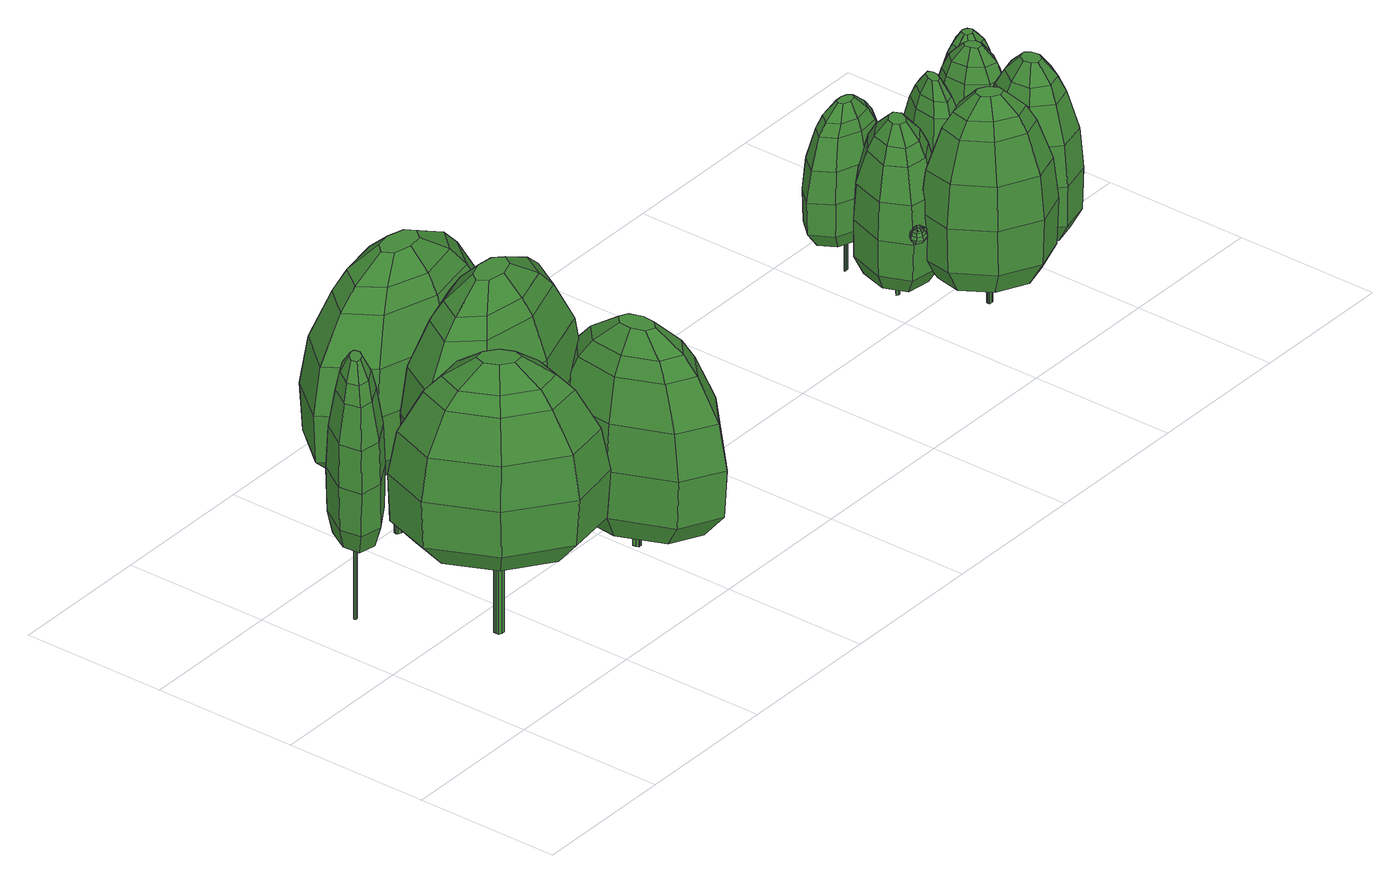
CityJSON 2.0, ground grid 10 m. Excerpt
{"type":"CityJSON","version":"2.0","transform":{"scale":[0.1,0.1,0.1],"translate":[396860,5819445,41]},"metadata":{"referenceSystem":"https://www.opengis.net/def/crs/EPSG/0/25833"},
"CityObjects":{
"tree1":{"type":"SolitaryVegetationObject","attributes":{"h_crown":12.64,"h_trunk":6.13,"X":396862.65,"Y":5819459.9,"Z":41.96,"height":18.77,"crownDiameter":5.07},"geometry":[{"type":"MultiSurface","lod":"2","boundaries":[[[0,1,2,3]],[[4,5,6,7]],[[8,9,10,11]],[[12,13,9,8]],[[14,15,16,17]],[[18,19,20,21]],[[22,23,24,25]],[[21,20,26,27]],[[28,29,18,30]],[[29,31,19,18]],[[3,2,32,5]],[[33,34,35,36]],[[27,26,22,37]],[[38,30,39,40]],[[41,42,1,0]],[[11,10,41,34]],[[43,11,34,33]],[[44,4,7,45]],[[46,47,4,44]],[[48,43,33,49]],[[19,50,48,20]],[[51,52,53,50]],[[54,25,55,15]],[[49,33,36,23]],[[36,35,47,46]],[[25,24,56,55]],[[40,39,57,42]],[[5,32,58,6]],[[13,59,38,9]],[[34,41,0,35]],[[35,0,3,47]],[[55,56,60,61]],[[53,8,11,43]],[[20,48,49,26]],[[47,3,5,4]],[[50,53,43,48]],[[10,40,42,41]],[[39,21,27,57]],[[37,22,25,54]],[[62,54,15,14]],[[56,44,45,60]],[[42,57,63,1]],[[57,27,37,63]],[[45,7,6,58,17,16,61,60],[64,65,66,67,68,69]],[[26,49,23,22]],[[63,37,54,62]],[[59,28,30,38]],[[1,63,62,2]],[[12,52,51,31,29,28,59,13]],[[9,38,40,10]],[[52,12,8,53]],[[32,14,17,58]],[[15,55,61,16]],[[23,36,46,24]],[[2,62,14,32]],[[31,51,50,19]],[[24,46,44,56]],[[30,18,21,39]],[[70,71,72,73,74,75]],[[69,70,75,64]],[[68,71,70,69]],[[67,72,71,68]],[[66,73,72,67]],[[65,74,73,66]],[[64,75,74,65]]]}]},
"tree2":{"type":"SolitaryVegetationObject","attributes":{"h_crown":13.53,"h_trunk":6.01,"X":396866.98,"Y":5819452.35,"Z":41.81,"height":19.54,"crownDiameter":11.27},"geometry":[{"type":"MultiSurface","lod":"2","boundaries":[[[76,77,78,79]],[[80,81,82,83]],[[84,85,86,87]],[[88,89,85,84]],[[90,91,92,93]],[[94,95,96,97]],[[98,99,100,101]],[[97,96,102,103]],[[104,105,94,106]],[[105,107,95,94]],[[79,78,108,81]],[[109,110,111,112]],[[103,102,98,113]],[[114,106,115,116]],[[117,118,77,76]],[[87,86,117,110]],[[119,87,110,109]],[[120,80,83,121]],[[122,123,80,120]],[[124,119,109,125]],[[95,126,124,96]],[[127,128,129,126]],[[130,101,131,91]],[[125,109,112,99]],[[112,111,123,122]],[[101,100,132,131]],[[116,115,133,118]],[[81,108,134,82]],[[89,135,114,85]],[[110,117,76,111]],[[111,76,79,123]],[[131,132,136,137]],[[129,84,87,119]],[[96,124,125,102]],[[123,79,81,80]],[[126,129,119,124]],[[86,116,118,117]],[[115,97,103,133]],[[113,98,101,130]],[[138,130,91,90]],[[132,120,121,136]],[[118,133,139,77]],[[133,103,113,139]],[[121,83,82,134,93,92,137,136],[140,141,142,143,144,145,146,147]],[[102,125,99,98]],[[139,113,130,138]],[[135,104,106,114]],[[77,139,138,78]],[[88,128,127,107,105,104,135,89]],[[85,114,116,86]],[[128,88,84,129]],[[108,90,93,134]],[[91,131,137,92]],[[99,112,122,100]],[[78,138,90,108]],[[107,127,126,95]],[[100,122,120,132]],[[106,94,97,115]],[[148,149,150,151,152,153,154,155]],[[147,148,155,140]],[[146,149,148,147]],[[145,150,149,146]],[[144,151,150,145]],[[143,152,151,144]],[[142,153,152,143]],[[141,154,153,142]],[[140,155,154,141]]]}]},
"tree3":{"type":"SolitaryVegetationObject","attributes":{"h_crown":14.81,"h_trunk":5.15,"X":396873.99,"Y":5819458.42,"Z":41.82,"height":19.96,"crownDiameter":12.01},"geometry":[{"type":"MultiSurface","lod":"2","boundaries":[[[156,157,158,159]],[[160,161,162,163]],[[164,165,166,167]],[[168,169,165,164]],[[170,171,172,173]],[[174,175,176,177]],[[178,179,180,181]],[[177,176,182,183]],[[184,185,174,186]],[[185,187,175,174]],[[159,158,188,161]],[[189,190,191,192]],[[183,182,178,193]],[[194,186,195,196]],[[197,198,157,156]],[[167,166,197,190]],[[199,167,190,189]],[[200,160,163,201]],[[202,203,160,200]],[[204,199,189,205]],[[175,206,204,176]],[[207,208,209,206]],[[210,181,211,171]],[[205,189,192,179]],[[192,191,203,202]],[[181,180,212,211]],[[196,195,213,198]],[[161,188,214,162]],[[169,215,194,165]],[[190,197,156,191]],[[191,156,159,203]],[[211,212,216,217]],[[209,164,167,199]],[[176,204,205,182]],[[203,159,161,160]],[[206,209,199,204]],[[166,196,198,197]],[[195,177,183,213]],[[193,178,181,210]],[[218,210,171,170]],[[212,200,201,216]],[[198,213,219,157]],[[213,183,193,219]],[[201,163,162,214,173,172,217,216],[220,221,222,223,224,225,226,227]],[[182,205,179,178]],[[219,193,210,218]],[[215,184,186,194]],[[157,219,218,158]],[[168,208,207,187,185,184,215,169]],[[165,194,196,166]],[[208,168,164,209]],[[188,170,173,214]],[[171,211,217,172]],[[179,192,202,180]],[[158,218,170,188]],[[187,207,206,175]],[[180,202,200,212]],[[186,174,177,195]],[[228,229,230,231,232,233,234,235]],[[227,228,235,220]],[[226,229,228,227]],[[225,230,229,226]],[[224,231,230,225]],[[223,232,231,224]],[[222,233,232,223]],[[221,234,233,222]],[[220,235,234,221]]]}]},
"tree4":{"type":"SolitaryVegetationObject","attributes":{"h_crown":15.37,"h_trunk":5.3,"X":396872.41,"Y":5819464.22,"Z":41.59,"height":20.67,"crownDiameter":12.23},"geometry":[{"type":"MultiSurface","lod":"2","boundaries":[[[236,237,238,239]],[[240,241,242,243]],[[244,245,246,247]],[[248,249,245,244]],[[250,251,252,253]],[[254,255,256,257]],[[258,259,260,261]],[[257,256,262,263]],[[264,265,254,266]],[[265,267,255,254]],[[239,238,268,241]],[[269,270,271,272]],[[263,262,258,273]],[[274,266,275,276]],[[277,278,237,236]],[[247,246,277,270]],[[279,247,270,269]],[[280,240,243,281]],[[282,283,240,280]],[[284,279,269,285]],[[255,286,284,256]],[[287,288,289,286]],[[290,261,291,251]],[[285,269,272,259]],[[272,271,283,282]],[[261,260,292,291]],[[276,275,293,278]],[[241,268,294,242]],[[249,295,274,245]],[[270,277,236,271]],[[271,236,239,283]],[[291,292,296,297]],[[289,244,247,279]],[[256,284,285,262]],[[283,239,241,240]],[[286,289,279,284]],[[246,276,278,277]],[[275,257,263,293]],[[273,258,261,290]],[[298,290,251,250]],[[292,280,281,296]],[[278,293,299,237]],[[293,263,273,299]],[[281,243,242,294,253,252,297,296],[300,301,302,303,304,305,306,307]],[[262,285,259,258]],[[299,273,290,298]],[[295,264,266,274]],[[237,299,298,238]],[[248,288,287,267,265,264,295,249]],[[245,274,276,246]],[[288,248,244,289]],[[268,250,253,294]],[[251,291,297,252]],[[259,272,282,260]],[[238,298,250,268]],[[267,287,286,255]],[[260,282,280,292]],[[266,254,257,275]],[[308,309,310,311,312,313,314,315]],[[307,308,315,300]],[[306,309,308,307]],[[305,310,309,306]],[[304,311,310,305]],[[303,312,311,304]],[[302,313,312,303]],[[301,314,313,302]],[[300,315,314,301]]]}]},
"tree5":{"type":"SolitaryVegetationObject","attributes":{"h_crown":13.64,"h_trunk":2.31,"X":396880.15,"Y":5819452.11,"Z":41.46,"height":15.95,"crownDiameter":9.98},"geometry":[{"type":"MultiSurface","lod":"2","boundaries":[[[316,317,318,319,320,321,322,323]],[[324,321,320,325]],[[326,322,321,324]],[[327,323,322,326]],[[325,320,319,328]],[[329,318,317,330]],[[331,316,323,327]],[[330,317,316,331]],[[328,319,318,329]],[[332,333,334,335]],[[336,337,338,339]],[[340,336,339,341]],[[335,334,342,343]],[[344,345,336,340]],[[339,338,346,347]],[[341,339,347,348]],[[349,350,351,352]],[[353,349,352,333]],[[348,347,349,353]],[[354,355,356,357]],[[352,351,355,354]],[[333,352,354,334]],[[358,340,341,359]],[[360,332,335,361]],[[359,341,348,362]],[[334,354,357,342]],[[362,348,353,363]],[[364,365,366,367]],[[366,363,332,360]],[[368,344,340,358]],[[367,366,360,369]],[[369,360,361,370]],[[345,371,337,336]],[[361,335,343,372]],[[373,374,375,376]],[[377,369,370,378]],[[379,367,369,377]],[[378,370,380,381]],[[376,375,365,364]],[[371,345,344,368,382,383,384,385]],[[386,364,367,379]],[[370,361,372,380]],[[383,382,374,373]],[[346,387,388,350]],[[365,362,363,366]],[[382,368,358,374]],[[374,358,359,375]],[[338,389,387,346]],[[337,390,389,338]],[[375,359,362,365]],[[371,385,390,337]],[[350,388,391,351]],[[392,376,364,386]],[[393,373,376,392]],[[388,379,377,391]],[[363,353,333,332]],[[391,377,378,394]],[[387,386,379,388]],[[347,346,350,349]],[[355,394,395,356]],[[394,378,381,395]],[[351,391,394,355]],[[389,392,386,387]],[[385,384,393,390]],[[357,356,395,381,380,372,343,342],[327,326,324,325,328,329,330,331]],[[384,383,373,393]],[[390,393,392,389]]]}]},
"tree6":{"type":"SolitaryVegetationObject","attributes":{"h_crown":3.12,"h_trunk":4.57,"X":396876.62,"Y":5819467.18,"Z":41.47,"height":7.69,"crownDiameter":5.51},"geometry":[{"type":"MultiSurface","lod":"2","boundaries":[[[396,397,398,399]],[[400,396,399,401]],[[402,403,404,405]],[[406,407,408,409]],[[410,411,412,413]],[[414,401,415,416]],[[417,418,397,396]],[[407,410,413,408]],[[419,420,414,421]],[[408,413,417,422]],[[423,424,410,407]],[[399,398,425,426]],[[422,417,396,400]],[[401,399,426,415]],[[421,414,416,427]],[[428,429,430,431]],[[432,423,407,406]],[[433,434,424,423]],[[434,435,436,424]],[[405,404,437,429]],[[420,400,401,414]],[[431,430,438,439]],[[440,441,442,443]],[[435,434,433,444,445,446,447,448]],[[426,425,449,450,451,427,416,415],[452,453,454,455,456,457,458]],[[459,460,420,419]],[[429,437,459,430]],[[439,438,461,462]],[[430,459,419,438]],[[438,419,421,461]],[[447,446,402,441]],[[444,433,423,432]],[[409,408,422,460]],[[462,461,451,450]],[[456,463,464,457]],[[457,464,465,458]],[[455,466,463,456]],[[465,464,463,466,467,468,469]],[[458,465,469,452]],[[454,467,466,455]],[[453,468,467,454]],[[452,469,468,453]],[[424,436,411,410]],[[470,431,439,471]],[[398,472,449,425]],[[461,421,427,451]],[[436,440,443,411]],[[446,445,403,402]],[[435,448,440,436]],[[473,428,431,470]],[[460,422,400,420]],[[471,439,462,472]],[[411,443,473,412]],[[441,402,405,442]],[[445,444,432,403]],[[403,432,406,404]],[[437,409,460,459]],[[404,406,409,437]],[[413,412,418,417]],[[442,405,429,428]],[[448,447,441,440]],[[397,471,472,398]],[[418,470,471,397]],[[412,473,470,418]],[[472,462,450,449]],[[443,442,428,473]]]}]},
"tree7":{"type":"SolitaryVegetationObject","attributes":{"h_crown":10.84,"h_trunk":0.9,"X":396883.35,"Y":5819457.13,"Z":41.24,"height":11.74,"crownDiameter":5.77},"geometry":[{"type":"MultiSurface","lod":"2","boundaries":[[[474,475,476,477,478,479,480]],[[481,478,477,482]],[[483,479,478,481]],[[484,480,479,483]],[[482,477,476,485]],[[486,475,474,487]],[[487,474,480,484]],[[485,476,475,486]],[[488,489,490,491]],[[492,493,494,495]],[[496,492,495,497]],[[491,490,498,499]],[[500,501,492,496]],[[495,494,502,503]],[[497,495,503,504]],[[505,506,507,508]],[[509,505,508,489]],[[504,503,505,509]],[[510,511,512,513]],[[508,507,511,510]],[[489,508,510,490]],[[514,496,497,515]],[[516,488,491,517]],[[515,497,504,518]],[[490,510,513,498]],[[518,504,509,519]],[[520,521,522,523]],[[522,519,488,516]],[[524,500,496,514]],[[523,522,516,525]],[[525,516,517,526]],[[501,527,493,492]],[[517,491,499,528]],[[529,530,531,532]],[[533,525,526,534]],[[535,523,525,533]],[[534,526,536,537]],[[532,531,521,520]],[[527,501,500,524,538,539,540,541]],[[542,520,523,535]],[[526,517,528,536]],[[539,538,530,529]],[[502,543,544,506]],[[521,518,519,522]],[[538,524,514,530]],[[530,514,515,531]],[[494,545,543,502]],[[493,546,545,494]],[[531,515,518,521]],[[527,541,546,493]],[[506,544,547,507]],[[548,532,520,542]],[[549,529,532,548]],[[544,535,533,547]],[[519,509,489,488]],[[547,533,534,550]],[[543,542,535,544]],[[503,502,506,505]],[[511,550,551,512]],[[550,534,537,551]],[[507,547,550,511]],[[545,548,542,543]],[[541,540,549,546]],[[513,512,551,537,536,528,499,498],[483,481,482,485,486,487,484]],[[540,539,529,549]],[[546,549,548,545]]]}]},
"tree8":{"type":"SolitaryVegetationObject","attributes":{"h_crown":1.03,"h_trunk":7.68,"X":396908.18,"Y":5819452.52,"Z":41.27,"height":8.71,"crownDiameter":1.27},"geometry":[{"type":"MultiSurface","lod":"2","boundaries":[[[552,553,554,555]],[[556,557,558,559]],[[560,561,562,563]],[[564,565,566,567]],[[554,568,569,570]],[[571,555,572,573]],[[574,575,576,577]],[[578,579,580,581]],[[559,558,582,561]],[[553,583,568,554]],[[584,585,586,587]],[[588,589,590,565]],[[587,586,589,588]],[[591,592,578,593]],[[570,569,592,591]],[[590,594,557,556]],[[581,580,595,596]],[[597,588,565,564]],[[598,559,561,560]],[[573,572,599,594]],[[585,600,571,586]],[[566,556,559,598]],[[567,566,598,601]],[[602,560,563,603]],[[604,564,567,579]],[[596,595,605,606]],[[569,607,604,592]],[[601,598,560,602]],[[589,573,594,590]],[[607,597,564,604]],[[565,590,556,566]],[[561,582,608,562]],[[609,587,588,597]],[[610,609,597,607]],[[580,601,602,595]],[[555,554,570,572]],[[599,591,593,611]],[[586,571,573,589]],[[603,563,562,608,577,576,606,605]],[[572,570,591,599]],[[612,584,587,609]],[[611,593,613,614]],[[613,581,596,575]],[[575,596,606,576]],[[582,574,577,608]],[[600,552,555,571]],[[614,613,575,574]],[[558,614,574,582]],[[568,610,607,569]],[[584,612,615,583,553,552,600,585]],[[579,567,601,580]],[[595,602,603,605]],[[593,578,581,613]],[[594,599,611,557]],[[592,604,579,578]],[[615,612,609,610]],[[557,611,614,558]],[[583,615,610,568]]]}]},
"tree9":{"type":"SolitaryVegetationObject","attributes":{"h_crown":11.47,"h_trunk":1.03,"X":396910.86,"Y":5819456.26,"Z":42.37,"height":12.5,"crownDiameter":6.4},"geometry":[{"type":"MultiSurface","lod":"2","boundaries":[[[616,617,618,619,620,621,622]],[[623,621,620,624]],[[625,622,621,623]],[[624,620,619,626]],[[627,618,617,628]],[[629,616,622,625]],[[628,617,616,629]],[[626,619,618,627]],[[630,631,632,633]],[[634,635,636,637]],[[638,634,637,639]],[[633,632,640,641]],[[642,643,634,638]],[[637,636,644,645]],[[639,637,645,646]],[[647,648,649,650]],[[651,647,650,631]],[[646,645,647,651]],[[652,653,654,655]],[[650,649,653,652]],[[631,650,652,632]],[[656,638,639,657]],[[658,630,633,659]],[[657,639,646,660]],[[632,652,655,640]],[[660,646,651,661]],[[662,663,664,665]],[[664,661,630,658]],[[666,642,638,656]],[[665,664,658,667]],[[667,658,659,668]],[[643,669,635,634]],[[659,633,641,670]],[[671,672,673,674]],[[675,667,668,676]],[[677,665,667,675]],[[676,668,678,679]],[[674,673,663,662]],[[669,643,642,666,680,681,682,683]],[[684,662,665,677]],[[668,659,670,678]],[[681,680,672,671]],[[644,685,686,648]],[[663,660,661,664]],[[680,666,656,672]],[[672,656,657,673]],[[636,687,685,644]],[[635,688,687,636]],[[673,657,660,663]],[[669,683,688,635]],[[648,686,689,649]],[[690,674,662,684]],[[691,671,674,690]],[[686,677,675,689]],[[661,651,631,630]],[[689,675,676,692]],[[685,684,677,686]],[[645,644,648,647]],[[653,692,693,654]],[[692,676,679,693]],[[649,689,692,653]],[[687,690,684,685]],[[683,682,691,688]],[[655,654,693,679,678,670,641,640],[625,623,624,626,627,628,629]],[[682,681,671,691]],[[688,691,690,687]]]}]},
"tree10":{"type":"SolitaryVegetationObject","attributes":{"h_crown":14.84,"h_trunk":0.2,"X":396913.03,"Y":5819450.92,"Z":42.76,"height":15.04,"crownDiameter":7.3},"geometry":[{"type":"MultiSurface","lod":"2","boundaries":[[[694,695,696,697,698,699,700,701]],[[702,699,698,703]],[[704,700,699,702]],[[705,701,700,704]],[[703,698,697,706]],[[707,696,695,708]],[[709,694,701,705]],[[708,695,694,709]],[[706,697,696,707]],[[710,711,712,713]],[[714,715,716,717]],[[718,714,717,719]],[[713,712,720,721]],[[722,723,714,718]],[[717,716,724,725]],[[719,717,725,726]],[[727,728,729,730]],[[731,727,730,711]],[[726,725,727,731]],[[732,733,734,735]],[[730,729,733,732]],[[711,730,732,712]],[[736,718,719,737]],[[738,710,713,739]],[[737,719,726,740]],[[712,732,735,720]],[[740,726,731,741]],[[742,743,744,745]],[[744,741,710,738]],[[746,722,718,736]],[[745,744,738,747]],[[747,738,739,748]],[[723,749,715,714]],[[739,713,721,750]],[[751,752,753,754]],[[755,747,748,756]],[[757,745,747,755]],[[756,748,758,759]],[[754,753,743,742]],[[749,723,722,746,760,761,762,763]],[[764,742,745,757]],[[748,739,750,758]],[[761,760,752,751]],[[724,765,766,728]],[[743,740,741,744]],[[760,746,736,752]],[[752,736,737,753]],[[716,767,765,724]],[[715,768,767,716]],[[753,737,740,743]],[[749,763,768,715]],[[728,766,769,729]],[[770,754,742,764]],[[771,751,754,770]],[[766,757,755,769]],[[741,731,711,710]],[[769,755,756,772]],[[765,764,757,766]],[[725,724,728,727]],[[733,772,773,734]],[[772,756,759,773]],[[729,769,772,733]],[[767,770,764,765]],[[763,762,771,768]],[[735,734,773,759,758,750,721,720],[705,704,702,703,706,707,708,709]],[[762,761,751,771]],[[768,771,770,767]]]}]},
"tree11":{"type":"SolitaryVegetationObject","attributes":{"h_crown":9.35,"h_trunk":2.89,"X":396911.04,"Y":5819460.33,"Z":42.36,"height":12.24,"crownDiameter":5.27},"geometry":[{"type":"MultiSurface","lod":"2","boundaries":[[[774,775,776,777]],[[778,779,780,781]],[[782,783,784,785]],[[786,787,788,789]],[[790,791,787,786]],[[792,793,791,790]],[[794,795,796,797]],[[798,799,800,801]],[[784,802,803,804]],[[796,805,806,807]],[[804,803,795,794]],[[808,785,809,810]],[[777,776,811,779]],[[788,812,775,774]],[[783,813,802,784]],[[814,789,815,816]],[[815,774,777,817]],[[810,809,818,812]],[[789,788,774,815]],[[793,819,808,791]],[[779,811,820,780]],[[817,777,779,778]],[[787,810,812,788]],[[821,790,786,822]],[[807,806,823,824]],[[825,814,816,805]],[[824,823,826,827]],[[816,815,817,828]],[[803,829,825,795]],[[830,821,822,829]],[[822,786,789,814]],[[829,822,814,825]],[[831,778,781,832]],[[828,817,778,831]],[[802,830,829,803]],[[833,834,821,830]],[[835,807,824,799]],[[806,828,831,823]],[[805,816,828,806]],[[823,831,832,826]],[[785,784,804,809]],[[809,804,794,818]],[[799,824,827,800]],[[812,818,836,775]],[[834,792,790,821]],[[797,796,807,835]],[[836,797,835,837]],[[795,825,805,796]],[[776,837,798,811]],[[837,835,799,798]],[[775,836,837,776]],[[811,798,801,820]],[[813,833,830,802]],[[818,794,797,836]],[[792,834,833,813,783,782,819,793]],[[791,808,810,787]],[[832,781,780,820,801,800,827,826],[838,839,840,841,842,843]],[[819,782,785,808]],[[838,844,845,839]],[[840,846,847,841]],[[843,848,844,838]],[[842,849,848,843]],[[849,847,846,845,844,848]],[[841,847,849,842]],[[839,845,846,840]]]}]},
"tree12":{"type":"SolitaryVegetationObject","attributes":{"h_crown":12.35,"h_trunk":0.11,"X":396915.04,"Y":5819456.78,"Z":43.17,"height":12.46,"crownDiameter":4.74},"geometry":[{"type":"MultiSurface","lod":"2","boundaries":[[[850,851,852,853,854,855]],[[856,853,852,857]],[[858,854,853,856]],[[859,855,854,858]],[[857,852,851,860]],[[860,851,850,861]],[[861,850,855,859]],[[862,863,864,865]],[[866,867,868,869]],[[870,866,869,871]],[[865,864,872,873]],[[874,875,866,870]],[[869,868,876,877]],[[871,869,877,878]],[[879,880,881,882]],[[883,879,882,863]],[[878,877,879,883]],[[884,885,886,887]],[[882,881,885,884]],[[863,882,884,864]],[[888,870,871,889]],[[890,862,865,891]],[[889,871,878,892]],[[864,884,887,872]],[[892,878,883,893]],[[894,895,896,897]],[[896,893,862,890]],[[898,874,870,888]],[[897,896,890,899]],[[899,890,891,900]],[[875,901,867,866]],[[891,865,873,902]],[[903,904,905,906]],[[907,899,900,908]],[[909,897,899,907]],[[908,900,910,911]],[[906,905,895,894]],[[901,875,874,898,912,913,914,915]],[[916,894,897,909]],[[900,891,902,910]],[[913,912,904,903]],[[876,917,918,880]],[[895,892,893,896]],[[912,898,888,904]],[[904,888,889,905]],[[868,919,917,876]],[[867,920,919,868]],[[905,889,892,895]],[[901,915,920,867]],[[880,918,921,881]],[[922,906,894,916]],[[923,903,906,922]],[[918,909,907,921]],[[893,883,863,862]],[[921,907,908,924]],[[917,916,909,918]],[[877,876,880,879]],[[885,924,925,886]],[[924,908,911,925]],[[881,921,924,885]],[[919,922,916,917]],[[915,914,923,920]],[[887,886,925,911,910,902,873,872],[858,856,857,860,861,859]],[[914,913,903,923]],[[920,923,922,919]]]}]},
"tree13":{"type":"SolitaryVegetationObject","attributes":{"h_crown":13.6,"h_trunk":0.14,"X":396918.09,"Y":5819451.69,"Z":43.7,"height":13.74,"crownDiameter":6.46},"geometry":[{"type":"MultiSurface","lod":"2","boundaries":[[[926,927,928,929,930,931,932]],[[933,930,929,934]],[[935,931,930,933]],[[936,932,931,935]],[[934,929,928,937]],[[938,926,932,936]],[[939,927,926,938]],[[937,928,927,939]],[[940,941,942,943]],[[944,945,946,947]],[[948,944,947,949]],[[943,942,950,951]],[[952,953,944,948]],[[947,946,954,955]],[[949,947,955,956]],[[957,958,959,960]],[[961,957,960,941]],[[956,955,957,961]],[[962,963,964,965]],[[960,959,963,962]],[[941,960,962,942]],[[966,948,949,967]],[[968,940,943,969]],[[967,949,956,970]],[[942,962,965,950]],[[970,956,961,971]],[[972,973,974,975]],[[974,971,940,968]],[[976,952,948,966]],[[975,974,968,977]],[[977,968,969,978]],[[953,979,945,944]],[[969,943,951,980]],[[981,982,983,984]],[[985,977,978,986]],[[987,975,977,985]],[[986,978,988,989]],[[984,983,973,972]],[[979,953,952,976,990,991,992,993]],[[994,972,975,987]],[[978,969,980,988]],[[991,990,982,981]],[[954,995,996,958]],[[973,970,971,974]],[[990,976,966,982]],[[982,966,967,983]],[[946,997,995,954]],[[945,998,997,946]],[[983,967,970,973]],[[979,993,998,945]],[[958,996,999,959]],[[1000,984,972,994]],[[1001,981,984,1000]],[[996,987,985,999]],[[971,961,941,940]],[[999,985,986,1002]],[[995,994,987,996]],[[955,954,958,957]],[[963,1002,1003,964]],[[1002,986,989,1003]],[[959,999,1002,963]],[[997,1000,994,995]],[[993,992,1001,998]],[[965,964,1003,989,988,980,951,950],[936,935,933,934,937,939,938]],[[992,991,981,1001]],[[998,1001,1000,997]]]}]},
"tree14":{"type":"SolitaryVegetationObject","attributes":{"h_crown":12.6,"h_trunk":0.16,"X":396918.46,"Y":5819456.44,"Z":43.58,"height":12.76,"crownDiameter":4.93},"geometry":[{"type":"MultiSurface","lod":"2","boundaries":[[[1004,1005,1006,1007,1008,1009]],[[1010,1008,1007,1011]],[[1012,1009,1008,1010]],[[1011,1007,1006,1013]],[[1014,1005,1004,1015]],[[1015,1004,1009,1012]],[[1013,1006,1005,1014]],[[1016,1017,1018,1019]],[[1020,1021,1022,1023]],[[1024,1020,1023,1025]],[[1019,1018,1026,1027]],[[1028,1029,1020,1024]],[[1023,1022,1030,1031]],[[1025,1023,1031,1032]],[[1033,1034,1035,1036]],[[1037,1033,1036,1017]],[[1032,1031,1033,1037]],[[1038,1039,1040,1041]],[[1036,1035,1039,1038]],[[1017,1036,1038,1018]],[[1042,1024,1025,1043]],[[1044,1016,1019,1045]],[[1043,1025,1032,1046]],[[1018,1038,1041,1026]],[[1046,1032,1037,1047]],[[1048,1049,1050,1051]],[[1050,1047,1016,1044]],[[1052,1028,1024,1042]],[[1051,1050,1044,1053]],[[1053,1044,1045,1054]],[[1029,1055,1021,1020]],[[1045,1019,1027,1056]],[[1057,1058,1059,1060]],[[1061,1053,1054,1062]],[[1063,1051,1053,1061]],[[1062,1054,1064,1065]],[[1060,1059,1049,1048]],[[1055,1029,1028,1052,1066,1067,1068,1069]],[[1070,1048,1051,1063]],[[1054,1045,1056,1064]],[[1067,1066,1058,1057]],[[1030,1071,1072,1034]],[[1049,1046,1047,1050]],[[1066,1052,1042,1058]],[[1058,1042,1043,1059]],[[1022,1073,1071,1030]],[[1021,1074,1073,1022]],[[1059,1043,1046,1049]],[[1055,1069,1074,1021]],[[1034,1072,1075,1035]],[[1076,1060,1048,1070]],[[1077,1057,1060,1076]],[[1072,1063,1061,1075]],[[1047,1037,1017,1016]],[[1075,1061,1062,1078]],[[1071,1070,1063,1072]],[[1031,1030,1034,1033]],[[1039,1078,1079,1040]],[[1078,1062,1065,1079]],[[1035,1075,1078,1039]],[[1073,1076,1070,1071]],[[1069,1068,1077,1074]],[[1041,1040,1079,1065,1064,1056,1027,1026],[1010,1011,1013,1014,1015,1012]],[[1068,1067,1057,1077]],[[1074,1077,1076,1073]]]}]},
"tree15":{"type":"SolitaryVegetationObject","attributes":{"h_crown":7.16,"h_trunk":4.68,"X":396920.41,"Y":5819458.32,"Z":43.63,"height":11.84,"crownDiameter":3.7},"geometry":[{"type":"MultiSurface","lod":"2","boundaries":[[[1080,1081,1082,1083]],[[1081,1084,1085,1082]],[[1086,1087,1088,1089]],[[1090,1091,1086,1092]],[[1093,1094,1084,1081]],[[1095,1096,1097,1098]],[[1099,1098,1090,1100]],[[1096,1101,1102,1097]],[[1103,1104,1096,1095]],[[1105,1093,1081,1080]],[[1094,1089,1106,1084]],[[1107,1099,1100,1108]],[[1109,1110,1111,1112]],[[1088,1113,1109,1114]],[[1115,1116,1117,1118]],[[1116,1119,1120,1117]],[[1118,1117,1121,1122]],[[1123,1124,1119,1116]],[[1125,1126,1127,1128]],[[1091,1129,1087,1086]],[[1129,1118,1122,1087]],[[1130,1131,1123,1132]],[[1087,1122,1113,1088]],[[1113,1133,1110,1109]],[[1092,1086,1089,1094]],[[1084,1106,1134,1085]],[[1124,1128,1107,1119]],[[1135,1125,1128,1124]],[[1122,1121,1133,1113]],[[1114,1109,1112,1136]],[[1102,1115,1118,1129]],[[1137,1080,1083,1138]],[[1128,1127,1099,1107]],[[1139,1130,1132,1101]],[[1140,1092,1094,1093]],[[1101,1132,1115,1102]],[[1108,1100,1140,1141]],[[1120,1108,1141,1142]],[[1121,1142,1143,1133]],[[1133,1143,1137,1110]],[[1110,1137,1138,1111]],[[1141,1140,1093,1105]],[[1117,1120,1142,1121]],[[1126,1103,1095,1127]],[[1104,1139,1101,1096]],[[1131,1135,1124,1123]],[[1143,1105,1080,1137]],[[1134,1136,1112,1111,1138,1083,1082,1085],[1144,1145,1146,1147,1148]],[[1132,1123,1116,1115]],[[1139,1104,1103,1126,1125,1135,1131,1130]],[[1142,1141,1105,1143]],[[1100,1090,1092,1140]],[[1148,1149,1150,1144]],[[1145,1151,1152,1146]],[[1149,1153,1152,1151,1150]],[[1147,1153,1149,1148]],[[1144,1150,1151,1145]],[[1146,1152,1153,1147]],[[1119,1107,1108,1120]],[[1097,1102,1129,1091]],[[1089,1088,1114,1106]],[[1127,1095,1098,1099]],[[1098,1097,1091,1090]],[[1106,1114,1136,1134]]]}]}
},
"vertices":[
[34,174,119],[50,172,119],[49,171,88],[34,174,88],[17,159,72],[32,168,72],[28,155,66],[24,152,66],[20,156,186],[30,162,186],[32,166,174],[18,158,174],[24,152,197],[28,154,197],[45,154,72],[36,139,72],[29,146,66],[32,151,66],[33,142,186],[23,136,186],[21,132,174],[35,140,174],[19,124,119],[3,126,119],[4,127,88],[19,124,88],[20,126,148],[38,137,148],[32,150,197],[29,146,197],[40,153,186],[25,144,197],[44,166,72],[3,143,148],[15,161,148],[14,162,119],[1,142,119],[39,136,119],[38,161,186],[44,154,174],[42,165,174],[33,172,148],[48,170,148],[9,144,174],[8,144,72],[21,147,66],[2,142,88],[14,161,88],[11,133,174],[5,128,148],[15,137,186],[22,144,197],[21,148,197],[13,145,186],[39,137,88],[21,130,72],[9,132,72],[50,155,148],[32,154,66],[31,154,197],[21,144,66],[25,143,66],[51,156,88],[52,156,119],[28,149,66],[27,150,66],[26,150,66],[25,149,66],[26,148,66],[27,148,66],[27,148,10],[26,148,10],[25,149,10],[26,150,10],[27,150,10],[28,149,10],
[15,90,122],[27,125,122],[28,124,89],[16,89,89],[44,52,73],[29,85,73],[57,77,67],[62,67,67],[52,59,191],[41,82,191],[32,85,180],[46,54,180],[63,68,204],[59,77,204],[66,116,73],[96,95,73],[78,80,67],[69,87,67],[88,88,191],[98,65,191],[107,62,180],[94,93,180],[125,57,122],[113,22,122],[111,23,89],[123,58,89],[120,59,152],[102,100,152],[69,85,204],[77,79,204],[67,103,191],[81,70,204],[38,112,73],[75,21,152],[38,47,152],[35,45,122],[75,16,122],[105,102,122],[48,100,191],[66,112,180],[41,109,180],[19,88,152],[31,121,152],[73,35,180],[74,31,73],[71,60,67],[75,18,89],[36,45,89],[99,38,180],[109,26,152],[92,47,191],[79,63,204],[71,62,204],[73,44,191],[104,102,89],[110,62,73],[101,35,73],[65,126,152],[60,86,67],[61,84,204],[80,61,67],[83,70,67],[65,129,89],[64,131,122],[70,76,67],[68,76,67],[68,74,67],[68,72,67],[70,71,67],[72,71,67],[72,73,67],[71,75,67],[71,75,8],[72,73,8],[72,71,8],[70,71,8],[68,72,8],[68,74,8],[68,76,8],[70,76,8],
[191,170,124],[217,142,124],[214,142,91],[190,169,91],[137,166,75],[178,161,75],[152,142,68],[139,144,68],[138,156,195],[166,153,195],[175,159,184],[137,163,184],[139,143,208],[150,142,208],[182,116,75],[143,102,75],[141,124,68],[153,128,68],[142,112,195],[113,116,195],[105,110,184],[143,105,184],[89,98,124],[63,127,124],[65,127,91],[90,99,91],[93,101,156],[144,95,156],[152,129,208],[141,125,208],[170,121,195],[129,127,208],[197,140,75],[87,157,156],[136,174,156],[136,177,124],[83,159,124],[144,91,124],[180,138,195],[179,117,184],[192,139,184],[187,167,156],[210,141,156],[101,151,184],[98,153,75],[127,140,68],[84,158,91],[136,176,91],[88,129,184],[70,127,156],[100,130,195],[124,133,208],[128,139,208],[110,147,195],[144,93,91],[102,108,75],[83,129,75],[192,111,156],[158,136,68],[156,136,208],[122,132,68],[128,126,68],[195,110,91],[197,109,124],[142,133,68],[143,135,68],[142,136,68],[140,136,68],[138,135,68],[137,134,68],[138,133,68],[140,132,68],[140,132,8],[138,133,8],[137,134,8],[138,135,8],[140,136,8],[142,136,8],[143,135,8],[142,133,8],
[67,164,126],[46,196,126],[48,196,92],[69,165,92],[122,160,75],[82,171,75],[111,186,68],[124,182,68],[123,169,200],[95,178,200],[85,173,187],[123,162,187],[124,183,213],[112,186,213],[84,217,75],[126,225,75],[125,202,68],[112,200,68],[125,215,200],[154,207,200],[163,211,187],[126,222,187],[181,220,126],[202,188,126],[200,188,92],[179,220,92],[176,218,158],[126,232,158],[113,199,213],[125,201,213],[96,210,200],[136,198,213],[66,195,75],[173,161,158],[122,152,158],[122,148,126],[178,158,126],[126,236,126],[84,194,200],[88,215,187],[71,195,187],[72,166,158],[52,196,158],[161,169,187],[164,167,75],[137,184,68],[176,159,92],[122,150,92],[177,189,187],[196,189,158],[165,190,200],[140,191,213],[135,185,213],[152,175,200],[126,235,92],[166,213,75],[182,189,75],[75,223,158],[106,193,68],[108,193,213],[142,191,68],[137,199,68],[72,225,92],[70,226,126],[122,194,68],[121,192,68],[122,191,68],[124,190,68],[126,191,68],[127,192,68],[126,193,68],[124,194,68],[124,194,6],[126,193,6],[127,192,6],[126,191,6],[124,190,6],[122,191,6],[121,192,6],[122,194,6],
[203,71,5],[203,69,5],[202,69,5],[201,69,5],[200,71,5],[200,73,5],[201,74,5],[202,73,5],[200,73,21],[200,71,21],[201,74,21],[202,73,21],[201,69,21],[202,69,21],[203,69,21],[203,71,21],[233,32,44],[210,11,44],[208,25,27],[225,41,27],[191,46,151],[182,68,151],[176,68,139],[188,39,139],[206,39,151],[207,29,139],[204,57,21],[209,62,21],[203,58,164],[197,61,164],[168,66,110],[183,28,110],[209,14,110],[182,24,78],[165,66,78],[166,66,44],[182,25,44],[210,9,78],[187,36,27],[174,67,27],[193,70,21],[197,60,21],[218,50,151],[223,44,139],[237,76,44],[229,75,27],[231,34,110],[234,31,78],[220,115,110],[235,76,110],[238,76,78],[221,119,78],[208,63,164],[221,117,44],[216,106,27],[194,70,164],[210,72,21],[212,96,151],[221,74,151],[227,75,139],[215,103,139],[193,131,44],[195,117,27],[193,133,78],[206,82,21],[199,85,21],[209,72,164],[206,81,164],[200,84,164],[195,79,164],[194,128,110],[172,108,110],[169,111,78],[180,99,139],[185,92,151],[170,110,44],[196,113,139],[197,103,151],[178,101,27],[194,80,21],
[177,197,56],[154,204,56],[157,208,52],[174,203,52],[193,204,56],[187,208,52],[161,235,79],[173,231,79],[175,234,76],[159,239,76],[185,222,76],[185,209,76],[191,205,70],[192,222,70],[174,204,76],[158,209,76],[155,205,70],[176,198,70],[187,222,52],[173,218,51],[173,222,51],[177,196,63],[154,204,63],[178,239,56],[193,222,56],[175,235,52],[194,203,63],[180,212,79],[172,208,79],[163,218,51],[169,216,51],[169,226,51],[141,239,70],[156,246,70],[155,248,63],[139,240,63],[181,222,79],[172,218,82],[168,216,82],[164,218,82],[160,212,79],[177,238,70],[156,247,56],[139,240,56],[152,222,79],[152,231,79],[147,234,76],[147,222,76],[172,222,82],[169,226,82],[164,227,82],[161,226,82],[160,222,82],[160,222,51],[160,226,51],[164,228,51],[166,223,51],[165,223,51],[165,222,51],[166,221,51],[167,221,51],[167,222,51],[167,223,51],[178,240,63],[194,222,63],[158,241,52],[146,235,52],[167,221,5],[167,222,5],[167,223,5],[166,221,5],[165,222,5],[165,223,5],[166,223,5],[138,222,63],[139,222,56],[145,222,52],[140,222,70],
[235,121,2],[234,120,2],[233,120,2],[233,121,2],[232,122,2],[233,122,2],[234,122,2],[232,122,14],[233,121,14],[233,122,14],[234,122,14],[233,120,14],[234,120,14],[235,121,14],[260,110,32],[251,93,32],[247,100,19],[253,113,19],[233,106,110],[223,115,110],[220,113,101],[233,101,101],[243,106,110],[246,102,101],[238,115,14],[240,119,14],[237,115,120],[233,115,120],[215,110,80],[233,94,80],[250,95,80],[233,92,56],[214,109,56],[214,109,32],[233,93,32],[252,92,56],[233,100,19],[219,112,19],[229,118,14],[233,115,14],[247,115,110],[252,113,101],[253,134,32],[248,131,19],[258,111,80],[261,110,56],[234,148,80],[252,133,80],[253,134,56],[234,151,56],[239,119,120],[234,150,32],[234,143,19],[229,119,120],[238,124,14],[234,137,110],[244,128,110],[247,130,101],[234,141,101],[216,149,32],[220,143,19],[215,150,56],[234,128,14],[229,128,14],[238,124,120],[234,127,120],[230,127,120],[228,124,120],[217,148,80],[209,132,80],[206,133,56],[215,129,101],[220,127,110],[207,132,32],[221,141,101],[224,136,110],[214,130,19],[227,124,14],
[483,75,90],[482,74,90],[483,73,89],[485,75,89],[485,81,84],[488,79,84],[488,78,82],[485,81,82],[480,79,81],[484,79,81],[482,77,81],[481,76,81],[476,76,86],[480,80,86],[479,80,84],[475,76,84],[480,72,89],[480,71,88],[483,72,88],[485,77,89],[486,75,88],[486,77,88],[486,74,81],[484,72,81],[482,74,81],[483,75,81],[479,69,84],[475,72,84],[475,72,82],[479,70,82],[487,78,81],[481,74,90],[481,76,90],[482,76,90],[483,78,89],[481,78,89],[480,78,88],[484,79,88],[484,80,86],[484,71,86],[479,70,86],[484,70,84],[488,78,86],[477,73,81],[480,71,81],[477,76,88],[479,80,82],[488,74,86],[483,76,90],[476,76,82],[477,76,81],[480,75,81],[476,72,86],[480,74,81],[481,74,81],[477,73,88],[483,76,81],[479,76,89],[478,73,89],[488,74,84],[481,75,90],[484,71,82],[488,74,82],[480,75,90],
[509,112,14],[509,111,14],[508,111,14],[507,112,14],[508,113,14],[509,114,14],[510,113,14],[509,114,26],[508,113,26],[510,113,26],[507,112,26],[508,111,26],[509,111,26],[509,112,26],[509,81,45],[487,84,45],[492,91,32],[509,89,32],[493,108,129],[497,121,129],[494,124,119],[487,106,119],[497,97,129],[494,93,119],[504,106,26],[509,105,26],[504,107,139],[502,111,139],[488,128,97],[480,104,97],[489,86,97],[478,103,71],[487,129,71],[487,129,45],[479,104,45],[487,83,71],[486,106,32],[492,125,32],[504,116,26],[501,110,26],[509,96,129],[509,91,119],[530,97,45],[525,100,32],[509,83,97],[509,80,71],[537,121,97],[529,98,97],[531,96,71],[540,122,71],[509,106,139],[539,121,45],[532,119,32],[504,116,139],[514,109,26],[525,117,129],[520,104,129],[524,101,119],[530,119,119],[530,141,45],[525,134,32],[530,142,71],[516,115,26],[514,119,26],[513,109,139],[515,114,139],[513,119,139],[509,119,139],[529,139,97],[509,142,97],[509,145,71],[509,135,119],[509,129,129],[509,144,45],[524,133,119],[520,128,129],[509,136,32],[509,120,26],
[531,60,18],[532,59,18],[532,58,18],[531,58,18],[529,58,18],[529,59,18],[529,60,18],[530,61,18],[529,59,33],[529,58,33],[529,60,33],[530,61,33],[531,58,33],[532,58,33],[532,59,33],[531,60,33],[566,55,55],[561,32,55],[554,38,39],[557,56,39],[535,40,156],[520,48,156],[516,44,145],[536,35,145],[547,44,156],[552,40,145],[538,53,33],[539,58,33],[537,53,168],[532,52,168],[512,39,117],[538,26,117],[559,33,117],[538,23,87],[510,37,87],[511,37,55],[538,24,55],[562,31,87],[536,33,39],[515,43,39],[526,54,33],[532,51,33],[549,57,156],[555,56,145],[550,81,55],[545,76,39],[564,55,117],[567,55,87],[523,92,117],[549,80,117],[551,82,87],[522,95,87],[538,58,168],[522,94,55],[524,86,39],[526,55,168],[535,64,33],[526,78,156],[541,71,156],[544,75,145],[525,84,145],[499,87,55],[507,80,39],[499,88,87],[528,68,33],[523,66,33],[534,64,168],[529,67,168],[524,65,168],[523,60,168],[501,85,117],[497,63,117],[494,63,87],[505,62,145],[511,61,156],[495,63,55],[509,79,145],[514,74,156],[503,62,39],[522,60,33],
[486,142,77],[477,157,77],[478,157,54],[486,142,54],[509,139,43],[492,145,43],[505,151,38],[510,149,38],[506,157,136],[511,157,136],[511,163,127],[499,162,127],[509,140,119],[494,146,119],[488,143,99],[509,136,99],[509,143,127],[498,147,127],[510,149,136],[505,151,136],[512,171,99],[533,164,99],[535,165,77],[512,173,77],[494,165,43],[512,168,43],[511,158,38],[505,157,38],[523,159,127],[527,161,119],[512,167,119],[543,150,77],[542,150,54],[534,164,54],[493,155,127],[495,164,119],[488,156,119],[486,156,43],[480,156,99],[515,156,136],[530,139,99],[508,134,77],[532,137,77],[508,134,54],[490,168,99],[504,154,136],[503,154,38],[522,145,127],[525,142,119],[535,151,43],[529,162,43],[541,150,99],[518,153,38],[516,156,38],[532,138,54],[533,151,119],[527,152,127],[527,141,43],[515,150,38],[517,153,136],[515,150,136],[512,172,54],[488,169,77],[489,169,54],[509,153,38],[510,153,38],[511,153,38],[512,153,38],[511,154,38],[510,154,38],[509,153,14],[510,153,14],[511,153,14],[512,153,14],[510,154,14],[511,154,14],
[551,117,22],[550,117,22],[550,118,22],[550,119,22],[551,119,22],[551,118,22],[550,119,34],[550,118,34],[551,119,34],[551,118,34],[550,117,34],[551,117,34],[554,94,53],[540,90,53],[542,97,40],[553,100,40],[541,110,136],[542,121,136],[539,122,127],[537,107,127],[545,103,136],[543,99,127],[548,111,34],[551,112,34],[548,112,146],[546,115,146],[536,124,104],[533,104,104],[540,92,104],[531,102,79],[534,124,79],[535,124,53],[532,103,53],[539,90,79],[536,106,40],[539,122,40],[547,119,34],[546,114,34],[552,105,136],[553,101,127],[566,112,53],[562,113,40],[554,95,104],[554,93,79],[568,132,104],[565,112,104],[566,112,79],[569,133,79],[551,113,146],[569,133,53],[565,129,40],[547,119,146],[554,116,34],[560,126,136],[559,115,136],[561,114,127],[563,128,127],[561,145,53],[559,139,40],[561,146,79],[555,121,34],[553,124,34],[554,117,146],[554,121,146],[553,124,146],[550,123,146],[560,144,104],[547,140,104],[547,142,79],[548,134,127],[549,130,136],[547,141,53],[558,137,127],[556,132,136],[548,136,40],[550,123,34],
[582,67,27],[581,66,27],[580,66,27],[580,67,27],[580,68,27],[581,68,27],[582,68,27],[580,68,41],[580,67,41],[581,68,41],[582,68,41],[580,66,41],[582,67,41],[581,66,41],[594,38,61],[573,33,61],[575,41,47],[591,45,47],[567,57,153],[566,70,153],[562,72,143],[563,54,143],[577,49,153],[575,43,143],[579,59,41],[584,60,41],[579,60,164],[576,63,164],[555,73,118],[557,49,118],[573,35,118],[555,47,90],[553,74,90],[554,74,61],[556,48,61],[572,32,90],[562,52,47],[560,72,47],[574,69,41],[575,62,41],[588,52,153],[590,47,143],[608,60,61],[602,62,47],[594,40,118],[595,38,90],[605,85,118],[607,61,118],[609,60,90],[607,86,90],[584,61,164],[606,86,61],[600,81,47],[575,68,164],[587,65,41],[594,77,153],[595,63,153],[600,62,143],[599,80,143],[589,100,61],[587,92,47],[589,101,90],[587,71,41],[583,75,41],[587,65,164],[586,71,164],[583,74,164],[578,73,164],[589,99,118],[568,94,118],[567,96,90],[571,87,143],[574,82,153],[567,95,61],[587,90,143],[585,85,153],[571,89,47],[578,74,41],
[585,114,26],[585,113,26],[584,113,26],[584,114,26],[584,115,26],[585,115,26],[584,115,39],[584,114,39],[585,115,39],[584,113,39],[585,113,39],[585,114,39],[604,100,58],[594,88,58],[592,94,44],[600,104,44],[581,102,143],[575,111,143],[571,110,133],[580,98,133],[590,100,143],[591,96,133],[587,108,39],[589,111,39],[587,109,153],[583,109,153],[567,108,110],[578,92,110],[593,89,110],[578,90,85],[565,108,85],[566,108,58],[578,91,58],[594,87,85],[580,97,44],[570,109,44],[580,113,39],[583,109,39],[595,107,143],[599,105,133],[603,121,58],[599,119,44],[603,101,110],[605,100,85],[591,136,110],[602,121,110],[604,121,85],[591,139,85],[589,111,153],[591,138,58],[590,132,44],[581,113,153],[589,116,39],[588,127,143],[595,118,143],[598,119,133],[589,131,133],[575,141,58],[577,135,44],[575,142,85],[586,120,39],[582,121,39],[589,116,153],[586,119,153],[583,120,153],[580,117,153],[576,139,110],[566,128,110],[564,129,85],[571,124,133],[574,122,143],[565,128,58],[578,133,133],[580,129,143],[570,125,44],[580,118,39],
[604,121,77],[594,124,77],[601,130,74],[604,129,74],[589,133,77],[599,133,74],[589,145,102],[604,150,102],[604,149,85],[590,144,85],[585,133,118],[591,144,118],[584,133,102],[590,121,85],[584,133,85],[594,133,138],[596,139,138],[594,141,132],[590,133,132],[595,125,132],[591,122,118],[604,142,138],[604,145,132],[600,133,145],[601,136,145],[605,117,85],[593,142,77],[604,122,132],[605,118,118],[614,142,77],[619,134,77],[609,133,74],[607,136,74],[618,145,85],[604,145,77],[614,141,132],[618,134,132],[623,134,118],[617,144,118],[614,125,132],[618,123,118],[624,134,102],[618,145,102],[615,134,138],[612,127,138],[604,130,145],[601,131,145],[597,127,138],[604,125,138],[604,148,118],[607,136,145],[608,133,145],[611,140,138],[624,134,85],[601,136,74],[607,131,145],[604,137,74],[615,125,77],[608,131,74],[604,137,145],[590,121,102],[605,117,102],[619,122,102],[618,122,85],[605,133,74],[605,134,74],[604,134,74],[603,133,74],[604,133,74],[604,133,26],[605,133,26],[605,134,26],[604,134,26],[603,133,26]
]}
